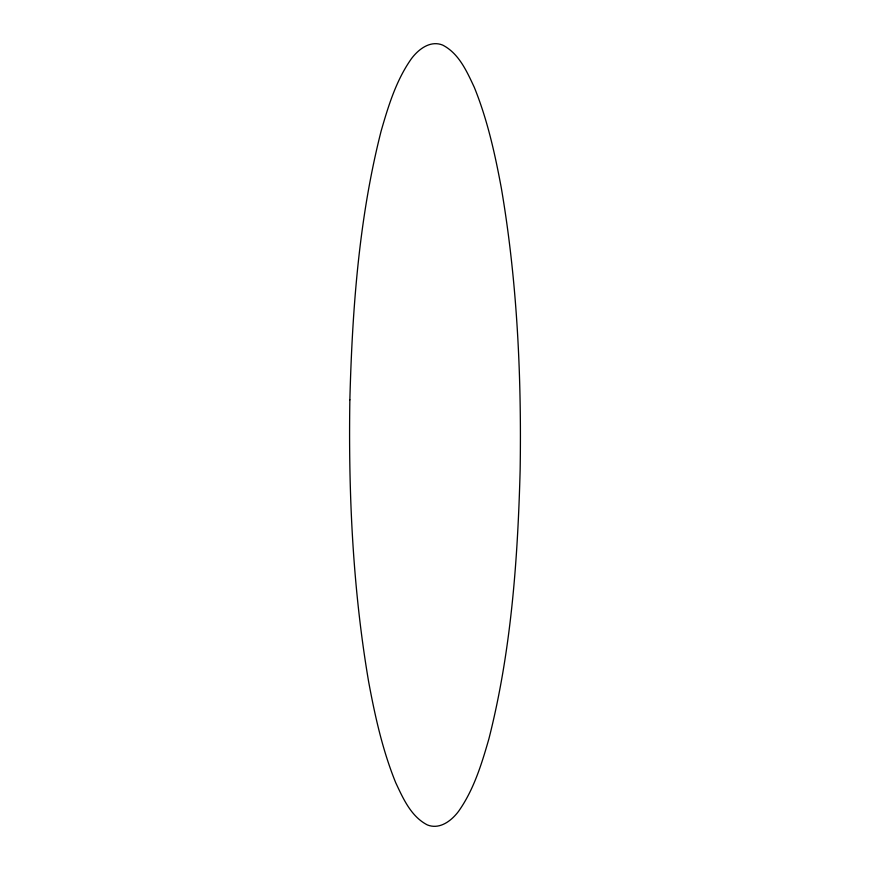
<?xml version="1.0" encoding="UTF-8"?>
<svg xmlns="http://www.w3.org/2000/svg" width="870" height="870" viewBox="0 0 870 870"><rect width="100%" height="100%" fill="white"/><g stroke="black" fill="none" stroke-linecap="round" stroke-linejoin="round"><path stroke-width="1.3" d="M349.86 399.819C348.37 494.073 352.785 588.729 368.641 681.765C375.003 716.053 382.582 750.353 395.741 782.761C403.18 798.562 410.988 816.473 427.322 824.912C439.644 829.904 451.443 820.823 458.523 811.384C473.813 789.786 481.621 764.099 488.875 738.945C511.168 651.228 517.726 560.378 520.14 470.181C521.63 375.927 517.215 281.271 501.359 188.235C494.997 153.946 487.417 119.647 474.259 87.239C466.82 71.438 459.012 53.527 442.678 45.088C430.356 40.096 418.557 49.177 411.477 58.616C396.187 80.214 388.379 105.901 381.125 131.055C358.831 218.772 352.274 309.622 349.86 399.819"/></g></svg>
